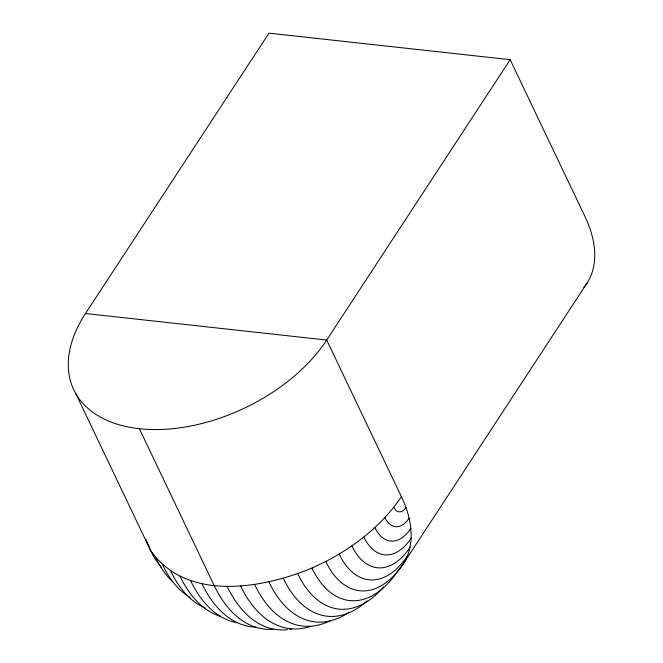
<?xml version="1.0" encoding="UTF-8"?>
<svg xmlns="http://www.w3.org/2000/svg" width="663" height="663" viewBox="0 0 663 663"><rect width="100%" height="100%" fill="white"/><g stroke="black" fill="none" stroke-linecap="round" stroke-linejoin="round"><path stroke-width="0.99" d="M75.814 393.656L150.518 550.315C186.104 602.012 262.299 588.769 311.917 568.075A108.906 61.079 -83.7 0 0 398.513 569.923C417.118 549.909 412.552 519.245 401.405 496.703L326.693 340.044L85.494 313.508L268.971 33.15L510.17 59.687L584.882 216.345A146.548 81.441 33.2 0 1 583.879 287.419M510.17 59.687L326.693 340.044A146.548 89.936 -25.5 0 1 139.379 428.721L214.083 585.379A146.548 82.195 -83.7 0 0 273.173 629.262M587.227 282.819L403.75 563.177A98.058 54.996 -83.7 0 1 325.782 561.511L311.917 568.075M325.782 561.511C355.426 546.039 382.667 524.682 401.405 496.703M145.777 539.036L150.518 550.315A108.906 61.079 -83.7 0 0 161.159 567.089M405.947 507.543A15.315 8.594 -83.7 0 1 393.772 507.286M310.715 626.336A143.349 80.397 -83.7 0 1 240.619 585.91M331.011 620.286A139.379 78.168 -83.7 0 1 254.617 584.493M348.953 612.355A133.876 75.085 -83.7 0 1 347.404 613.383M346.633 613.872A133.876 75.085 -83.7 0 1 268.905 581.965M410.894 528.328A45.283 25.401 -83.7 0 1 374.885 527.557M411.234 538.033A59.604 33.432 -83.7 0 1 363.838 537.022M409.121 518.126A30.473 17.089 -83.7 0 1 384.896 517.604M410.148 547.141A73.278 41.098 -83.7 0 1 351.887 545.898M407.646 555.553A86.14 48.316 -83.7 0 1 339.158 554.086M367.103 600.927A126.915 71.181 -83.7 0 1 283.325 578.351M173.217 582.255A118.561 66.499 -83.7 0 1 155.938 558.113M291.587 629.088A145.761 81.748 -83.7 0 1 289.665 629.419M287.734 629.676A145.761 81.748 -83.7 0 1 227.053 586.216M139.379 428.721A146.548 89.936 -25.5 0 1 85.494 313.508M220.041 616.159A139.379 78.168 -83.7 0 1 180.079 576.288M237.047 622.731A143.349 80.397 -83.7 0 1 190.463 580.39M383.67 586.863A118.561 66.499 -83.7 0 1 297.712 573.71M255.827 627.173A145.761 81.748 -83.7 0 1 201.834 583.44M205.414 608.112A133.876 75.085 -83.7 0 1 170.797 571.166M190.306 597.545A126.915 71.181 -83.7 0 1 188.599 596.526M186.916 595.424A126.915 71.181 -83.7 0 1 162.717 565.083M148.81 546.213A98.058 54.996 -83.7 0 1 146.531 541.787"/></g></svg>
